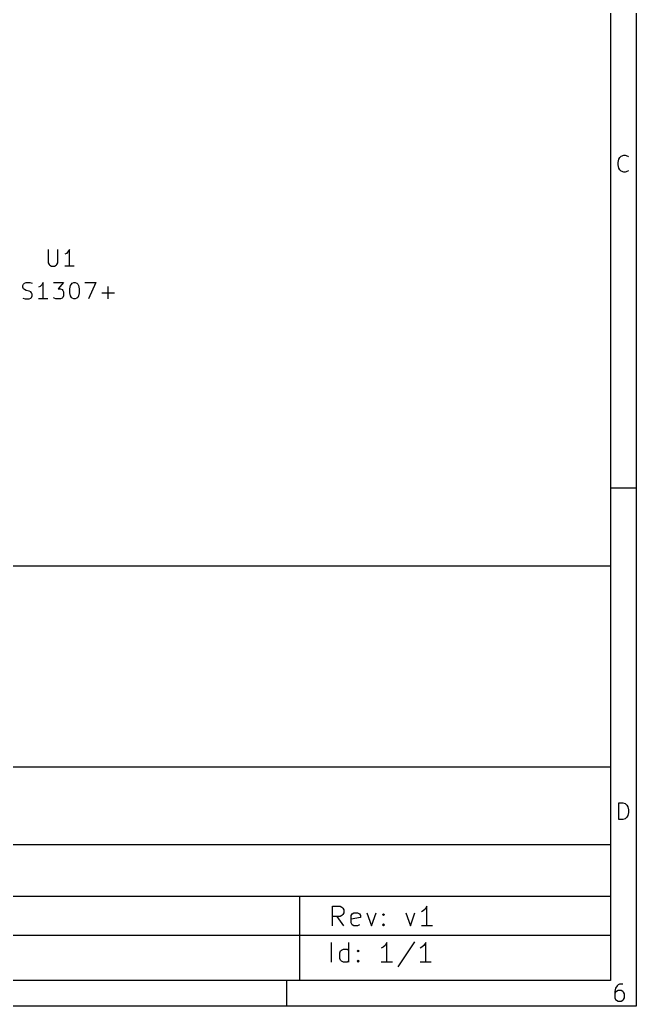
# Model space of a CAD drawing. Extents: x 0.4 to 11.3, y -7.9 to -0.4.
# Drawn here: x 9.425 to 11.299, y -7.874 to -4.875 of the extents above; entities that cross this region are included whole.
import ezdxf

# ---------------------------------------------------------------- set-up
doc = ezdxf.new("R2010")
doc.units = 0
doc.header["$MEASUREMENT"] = 0
doc.layers.add('CYAN2', color=4, linetype='CONTINUOUS')
doc.layers.add('RED2', color=1, linetype='CONTINUOUS')

msp = doc.modelspace()

# ---------------------------------------------------------------- linework, layer by layer
at = {"layer": 'CYAN2', "linetype": 'CONTINUOUS'}
for p, q in [((9.5119, -5.574), (9.5119, -5.6145)), ((9.5119, -5.574), (9.5119, -5.6145)), ((9.5405, -5.6145), (9.5405, -5.574)), ((9.5405, -5.6145), (9.5405, -5.574)), ((9.5762, -5.574), (9.5714, -5.5812)), ((9.5762, -5.574), (9.5714, -5.5812)), ((9.5762, -5.624), (9.5762, -5.574)), ((9.5762, -5.624), (9.5762, -5.574)), ((9.5667, -5.5859), (9.5619, -5.5883)), ((9.5667, -5.5859), (9.5619, -5.5883)), ((9.5714, -5.5812), (9.5667, -5.5859)), ((9.5714, -5.5812), (9.5667, -5.5859)), ((9.5119, -5.6145), (9.5143, -5.6193)), ((9.5119, -5.6145), (9.5143, -5.6193)), ((9.5143, -5.6193), (9.5167, -5.6217)), ((9.5143, -5.6193), (9.5167, -5.6217)), ((9.5167, -5.6217), (9.5214, -5.624)), ((9.5167, -5.6217), (9.5214, -5.624)), ((9.5214, -5.624), (9.5309, -5.624)), ((9.5214, -5.624), (9.5309, -5.624)), ((9.5309, -5.624), (9.5357, -5.6217)), ((9.5309, -5.624), (9.5357, -5.6217)), ((9.5357, -5.6217), (9.5381, -5.6193)), ((9.5357, -5.6217), (9.5381, -5.6193)), ((9.5381, -5.6193), (9.5405, -5.6145)), ((9.5381, -5.6193), (9.5405, -5.6145)), ((9.5905, -5.624), (9.5619, -5.624)), ((9.5905, -5.624), (9.5619, -5.624)), ((9.4345, -5.6836), (9.4369, -5.6788)), ((9.4345, -5.6836), (9.4369, -5.6788)), ((9.4345, -5.6883), (9.4345, -5.6836)), ((9.4345, -5.6883), (9.4345, -5.6836)), ((9.4369, -5.6931), (9.4345, -5.6883)), ((9.4369, -5.6931), (9.4345, -5.6883)), ((9.4369, -5.6788), (9.4393, -5.6764)), ((9.4369, -5.6788), (9.4393, -5.6764)), ((9.4393, -5.6955), (9.4369, -5.6931)), ((9.4393, -5.6955), (9.4369, -5.6931)), ((9.4393, -5.6764), (9.4441, -5.674)), ((9.4393, -5.6764), (9.4441, -5.674)), ((9.4441, -5.6979), (9.4393, -5.6955)), ((9.4441, -5.6979), (9.4393, -5.6955)), ((9.4441, -5.674), (9.456, -5.674)), ((9.4441, -5.674), (9.456, -5.674)), ((9.4536, -5.7002), (9.4441, -5.6979)), ((9.4536, -5.7002), (9.4441, -5.6979)), ((9.456, -5.674), (9.4631, -5.6764)), ((9.456, -5.674), (9.4631, -5.6764)), ((9.4869, -5.6859), (9.4821, -5.6883)), ((9.4869, -5.6859), (9.4821, -5.6883)), ((9.4917, -5.6812), (9.4869, -5.6859)), ((9.4917, -5.6812), (9.4869, -5.6859)), ((9.4964, -5.674), (9.4917, -5.6812)), ((9.4964, -5.674), (9.4917, -5.6812)), ((9.4964, -5.724), (9.4964, -5.674)), ((9.4964, -5.724), (9.4964, -5.674)), ((9.5274, -5.674), (9.5583, -5.674)), ((9.5274, -5.674), (9.5583, -5.674)), ((9.5583, -5.674), (9.5417, -5.6931)), ((9.5583, -5.674), (9.5417, -5.6931)), ((9.5417, -5.6931), (9.5488, -5.6931)), ((9.5417, -5.6931), (9.5488, -5.6931)), ((9.5488, -5.6931), (9.5536, -5.6955)), ((9.5488, -5.6931), (9.5536, -5.6955)), ((9.5536, -5.6955), (9.556, -5.6979)), ((9.5536, -5.6955), (9.556, -5.6979)), ((9.556, -5.6979), (9.5583, -5.7026)), ((9.556, -5.6979), (9.5583, -5.7026)), ((9.5774, -5.6931), (9.5798, -5.6836)), ((9.5774, -5.6931), (9.5798, -5.6836)), ((9.5774, -5.705), (9.5774, -5.6931)), ((9.5774, -5.705), (9.5774, -5.6931)), ((9.5798, -5.6836), (9.5821, -5.6788)), ((9.5798, -5.6836), (9.5821, -5.6788)), ((9.5821, -5.6788), (9.5845, -5.6764)), ((9.5821, -5.6788), (9.5845, -5.6764)), ((9.5845, -5.6764), (9.5893, -5.674)), ((9.5845, -5.6764), (9.5893, -5.674)), ((9.5893, -5.674), (9.594, -5.674)), ((9.5893, -5.674), (9.594, -5.674)), ((9.594, -5.674), (9.5988, -5.6764)), ((9.594, -5.674), (9.5988, -5.6764)), ((9.5988, -5.6764), (9.6012, -5.6788)), ((9.5988, -5.6764), (9.6012, -5.6788)), ((9.6012, -5.6788), (9.6036, -5.6836)), ((9.6012, -5.6788), (9.6036, -5.6836)), ((9.6036, -5.6836), (9.606, -5.6931)), ((9.6036, -5.6836), (9.606, -5.6931)), ((9.606, -5.6931), (9.606, -5.705)), ((9.606, -5.6931), (9.606, -5.705)), ((9.6226, -5.674), (9.6559, -5.674)), ((9.6226, -5.674), (9.6559, -5.674)), ((9.6559, -5.674), (9.6345, -5.724)), ((9.6559, -5.674), (9.6345, -5.724)), ((9.694, -5.724), (9.694, -5.6859)), ((9.694, -5.724), (9.694, -5.6859)), ((9.4345, -5.7217), (9.4417, -5.724)), ((9.4345, -5.7217), (9.4417, -5.724)), ((9.4417, -5.724), (9.4536, -5.724)), ((9.4417, -5.724), (9.4536, -5.724)), ((9.4583, -5.7026), (9.4536, -5.7002)), ((9.4583, -5.7026), (9.4536, -5.7002)), ((9.4536, -5.724), (9.4583, -5.7217)), ((9.4536, -5.724), (9.4583, -5.7217)), ((9.4607, -5.705), (9.4583, -5.7026)), ((9.4607, -5.705), (9.4583, -5.7026)), ((9.4583, -5.7217), (9.4607, -5.7193)), ((9.4583, -5.7217), (9.4607, -5.7193)), ((9.4631, -5.7098), (9.4607, -5.705)), ((9.4631, -5.7098), (9.4607, -5.705)), ((9.4607, -5.7193), (9.4631, -5.7145)), ((9.4607, -5.7193), (9.4631, -5.7145)), ((9.4631, -5.7145), (9.4631, -5.7098)), ((9.4631, -5.7145), (9.4631, -5.7098)), ((9.5107, -5.724), (9.4821, -5.724)), ((9.5107, -5.724), (9.4821, -5.724)), ((9.5298, -5.7217), (9.5274, -5.7193)), ((9.5298, -5.7217), (9.5274, -5.7193)), ((9.5345, -5.724), (9.5298, -5.7217)), ((9.5345, -5.724), (9.5298, -5.7217)), ((9.5488, -5.724), (9.5345, -5.724)), ((9.5488, -5.724), (9.5345, -5.724)), ((9.5536, -5.7217), (9.5488, -5.724)), ((9.5536, -5.7217), (9.5488, -5.724)), ((9.556, -5.7193), (9.5536, -5.7217)), ((9.556, -5.7193), (9.5536, -5.7217)), ((9.5583, -5.7145), (9.556, -5.7193)), ((9.5583, -5.7145), (9.556, -5.7193)), ((9.5583, -5.7026), (9.5583, -5.7145)), ((9.5583, -5.7026), (9.5583, -5.7145)), ((9.5798, -5.7145), (9.5774, -5.705)), ((9.5798, -5.7145), (9.5774, -5.705)), ((9.5821, -5.7193), (9.5798, -5.7145)), ((9.5821, -5.7193), (9.5798, -5.7145)), ((9.5845, -5.7217), (9.5821, -5.7193)), ((9.5845, -5.7217), (9.5821, -5.7193)), ((9.5893, -5.724), (9.5845, -5.7217)), ((9.5893, -5.724), (9.5845, -5.7217)), ((9.594, -5.724), (9.5893, -5.724)), ((9.594, -5.724), (9.5893, -5.724)), ((9.5988, -5.7217), (9.594, -5.724)), ((9.5988, -5.7217), (9.594, -5.724)), ((9.6012, -5.7193), (9.5988, -5.7217)), ((9.6012, -5.7193), (9.5988, -5.7217)), ((9.6036, -5.7145), (9.6012, -5.7193)), ((9.6036, -5.7145), (9.6012, -5.7193)), ((9.606, -5.705), (9.6036, -5.7145)), ((9.606, -5.705), (9.6036, -5.7145)), ((9.675, -5.705), (9.7131, -5.705)), ((9.675, -5.705), (9.7131, -5.705))]:
    msp.add_line(p, q, dxfattribs=at)
at = {"layer": 'RED2', "linetype": 'CONTINUOUS'}
for p, q in [((11.2993, -0.3937), (11.2993, -7.8743)), ((11.2206, -0.4724), (11.2206, -7.7956)), ((11.2441, -5.3091), (11.2465, -5.2993)), ((11.2465, -5.2993), (11.249, -5.2945)), ((11.249, -5.2945), (11.2538, -5.2896)), ((11.2538, -5.2896), (11.2611, -5.2872)), ((11.2611, -5.2872), (11.266, -5.2872)), ((11.266, -5.2872), (11.2733, -5.2896)), ((11.2733, -5.2896), (11.2758, -5.292)), ((11.2441, -5.3164), (11.2441, -5.3091)), ((11.2465, -5.3261), (11.2441, -5.3164)), ((11.249, -5.331), (11.2465, -5.3261)), ((11.2538, -5.3359), (11.249, -5.331)), ((11.2611, -5.3383), (11.2538, -5.3359)), ((11.266, -5.3383), (11.2611, -5.3383)), ((11.2733, -5.3359), (11.266, -5.3383)), ((11.2758, -5.3335), (11.2733, -5.3359)), ((11.2993, -6.2992), (11.2206, -6.2992)), ((6.9686, -6.5357), (11.2206, -6.5357)), ((11.2206, -6.5357), (11.2206, -7.7956)), ((6.9686, -7.146), (11.2206, -7.146)), ((11.2465, -7.3068), (11.2465, -7.2557)), ((11.2465, -7.2557), (11.2587, -7.2557)), ((11.2587, -7.2557), (11.266, -7.2581)), ((11.266, -7.2581), (11.2709, -7.263)), ((11.2709, -7.263), (11.2733, -7.2678)), ((11.2733, -7.2678), (11.2758, -7.2776)), ((11.2758, -7.2849), (11.2733, -7.2946)), ((11.2758, -7.2776), (11.2758, -7.2849)), ((11.2587, -7.3068), (11.2465, -7.3068)), ((11.266, -7.3044), (11.2587, -7.3068)), ((11.2709, -7.2995), (11.266, -7.3044)), ((11.2733, -7.2946), (11.2709, -7.2995)), ((6.9686, -7.3822), (11.2206, -7.3822)), ((6.9686, -7.5397), (11.2206, -7.5397)), ((10.2757, -7.5397), (10.2757, -7.7956)), ((10.3762, -7.6294), (10.3762, -7.5703)), ((10.3762, -7.5703), (10.3987, -7.5703)), ((10.3987, -7.5703), (10.4044, -7.5731)), ((10.4044, -7.5731), (10.4072, -7.5759)), ((10.4072, -7.5759), (10.41, -7.5815)), ((10.41, -7.5815), (10.41, -7.59)), ((10.6518, -7.5844), (10.6462, -7.5872)), ((10.6575, -7.5787), (10.6518, -7.5844)), ((10.6631, -7.5703), (10.6575, -7.5787)), ((10.6631, -7.6294), (10.6631, -7.5703)), ((10.3987, -7.6012), (10.3762, -7.6012)), ((10.41, -7.6294), (10.3903, -7.6012)), ((10.4044, -7.5984), (10.3987, -7.6012)), ((10.4072, -7.5956), (10.4044, -7.5984)), ((10.41, -7.59), (10.4072, -7.5956)), ((10.4325, -7.5984), (10.4353, -7.5928)), ((10.4325, -7.6209), (10.4325, -7.5984)), ((10.4606, -7.604), (10.4325, -7.6097)), ((10.4353, -7.5928), (10.4409, -7.59)), ((10.4409, -7.59), (10.4522, -7.59)), ((10.4522, -7.59), (10.4578, -7.5928)), ((10.4578, -7.5928), (10.4606, -7.5984)), ((10.4606, -7.5984), (10.4606, -7.604)), ((10.4803, -7.59), (10.4944, -7.6294)), ((10.4944, -7.6294), (10.5084, -7.59)), ((10.5281, -7.5956), (10.5309, -7.5928)), ((10.5309, -7.5984), (10.5281, -7.5956)), ((10.5309, -7.5928), (10.5337, -7.5956)), ((10.5309, -7.5928), (10.5309, -7.5984)), ((10.5337, -7.5956), (10.5309, -7.5984)), ((10.5984, -7.59), (10.6125, -7.6294)), ((10.6125, -7.6294), (10.6265, -7.59)), ((10.4353, -7.6265), (10.4325, -7.6209)), ((10.4409, -7.6294), (10.4353, -7.6265)), ((10.4522, -7.6294), (10.4409, -7.6294)), ((10.4578, -7.6265), (10.4522, -7.6294)), ((10.5281, -7.6265), (10.5309, -7.6237)), ((10.5309, -7.6294), (10.5281, -7.6265)), ((10.5309, -7.6237), (10.5337, -7.6265)), ((10.5309, -7.6237), (10.5309, -7.6294)), ((10.5337, -7.6265), (10.5309, -7.6294)), ((10.68, -7.6294), (10.6462, -7.6294)), ((6.9686, -7.6578), (11.2206, -7.6578)), ((10.3724, -7.7399), (10.3724, -7.6808)), ((10.3977, -7.7118), (10.4005, -7.7061)), ((10.4005, -7.7061), (10.4033, -7.7033)), ((10.4033, -7.7033), (10.4089, -7.7005)), ((10.4089, -7.7005), (10.4202, -7.7005)), ((10.4202, -7.7005), (10.4258, -7.7033)), ((10.4258, -7.7399), (10.4258, -7.6808)), ((10.4511, -7.7061), (10.4539, -7.7033)), ((10.4539, -7.709), (10.4511, -7.7061)), ((10.4539, -7.7033), (10.4567, -7.7061)), ((10.4539, -7.7033), (10.4539, -7.709)), ((10.4567, -7.7061), (10.4539, -7.709)), ((10.5298, -7.6949), (10.5242, -7.6977)), ((10.5355, -7.6893), (10.5298, -7.6949)), ((10.5411, -7.6808), (10.5355, -7.6893)), ((10.5411, -7.7399), (10.5411, -7.6808)), ((10.6255, -7.678), (10.5748, -7.754)), ((10.6479, -7.6949), (10.6423, -7.6977)), ((10.6536, -7.6893), (10.6479, -7.6949)), ((10.6592, -7.6808), (10.6536, -7.6893)), ((10.6592, -7.7399), (10.6592, -7.6808)), ((10.3977, -7.7286), (10.3977, -7.7118)), ((10.4005, -7.7343), (10.3977, -7.7286)), ((10.4033, -7.7371), (10.4005, -7.7343)), ((10.4089, -7.7399), (10.4033, -7.7371)), ((10.4258, -7.7371), (10.4202, -7.7399)), ((10.4511, -7.7371), (10.4539, -7.7343)), ((10.4539, -7.7399), (10.4511, -7.7371)), ((10.4539, -7.7343), (10.4567, -7.7371)), ((10.4539, -7.7343), (10.4539, -7.7399)), ((10.4567, -7.7371), (10.4539, -7.7399)), ((10.4202, -7.7399), (10.4089, -7.7399)), ((10.558, -7.7399), (10.5242, -7.7399)), ((10.6761, -7.7399), (10.6423, -7.7399)), ((11.2206, -7.7956), (0.4724, -7.7956)), ((11.2206, -7.7956), (6.9686, -7.7956)), ((10.2362, -7.7956), (10.2362, -7.8743)), ((11.2365, -7.8193), (11.2341, -7.8291)), ((11.2414, -7.812), (11.2365, -7.8193)), ((11.2439, -7.8266), (11.239, -7.8291)), ((11.2439, -7.8096), (11.2414, -7.812)), ((11.2487, -7.8071), (11.2439, -7.8096)), ((11.2536, -7.8266), (11.2439, -7.8266)), ((11.2585, -7.8071), (11.2487, -7.8071)), ((11.2585, -7.8291), (11.2536, -7.8266)), ((11.2341, -7.8291), (11.2341, -7.8486)), ((11.2365, -7.8315), (11.2341, -7.8364)), ((11.2341, -7.8486), (11.2365, -7.8534)), ((11.239, -7.8291), (11.2365, -7.8315)), ((11.2365, -7.8534), (11.239, -7.8559)), ((11.239, -7.8559), (11.2439, -7.8583)), ((11.2536, -7.8583), (11.2585, -7.8559)), ((11.2609, -7.8315), (11.2585, -7.8291)), ((11.2585, -7.8559), (11.2609, -7.8534)), ((11.2633, -7.8364), (11.2609, -7.8315)), ((11.2609, -7.8534), (11.2633, -7.8486)), ((11.2633, -7.8486), (11.2633, -7.8364)), ((11.2993, -7.8743), (0.3937, -7.8743)), ((11.2439, -7.8583), (11.2536, -7.8583))]:
    msp.add_line(p, q, dxfattribs=at)

doc.saveas('drawing.dxf')
